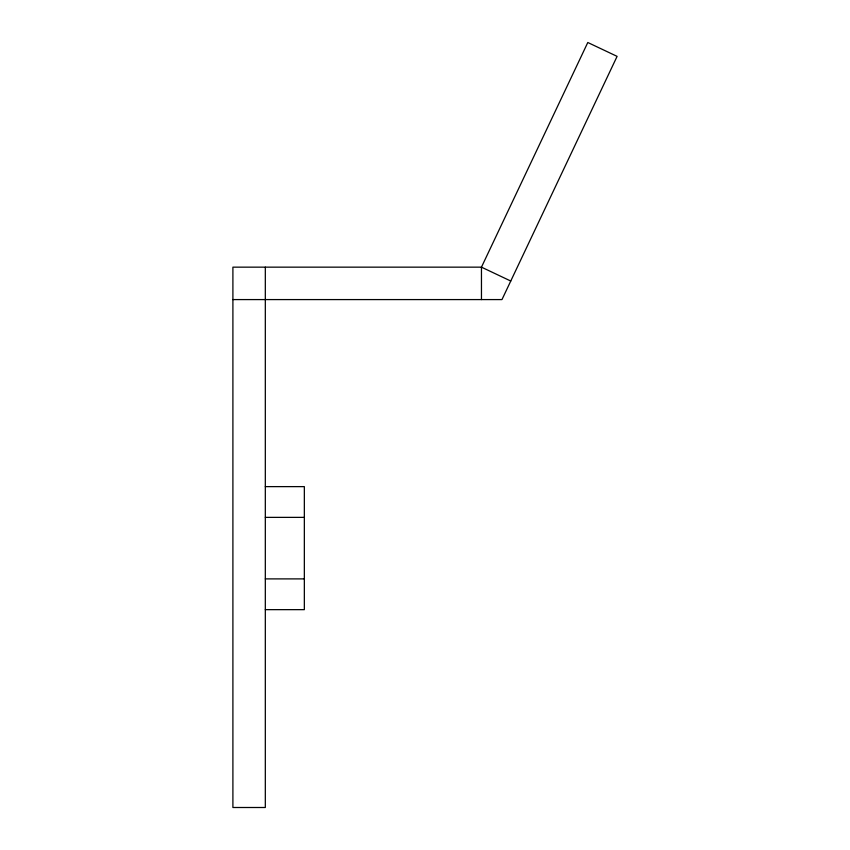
<?xml version="1.0" encoding="UTF-8"?>
<svg xmlns="http://www.w3.org/2000/svg" width="850" height="850" viewBox="0 0 850 850"><rect width="100%" height="100%" fill="white"/><g stroke="black" fill="none" stroke-linecap="round" stroke-linejoin="round"><path stroke-width="1.27" d="M232.9 299.582L501.978 299.582L617.1 56.366L587.796 42.5L481.461 267.155L481.461 299.582M265.317 486.625L304.342 486.625L304.342 609.652L265.317 609.652M265.317 517.374L304.342 517.374M265.317 578.893L304.342 578.893M510.765 281.031L481.461 267.155L232.9 267.155L232.9 807.5L265.317 807.5L265.317 267.155"/></g></svg>
